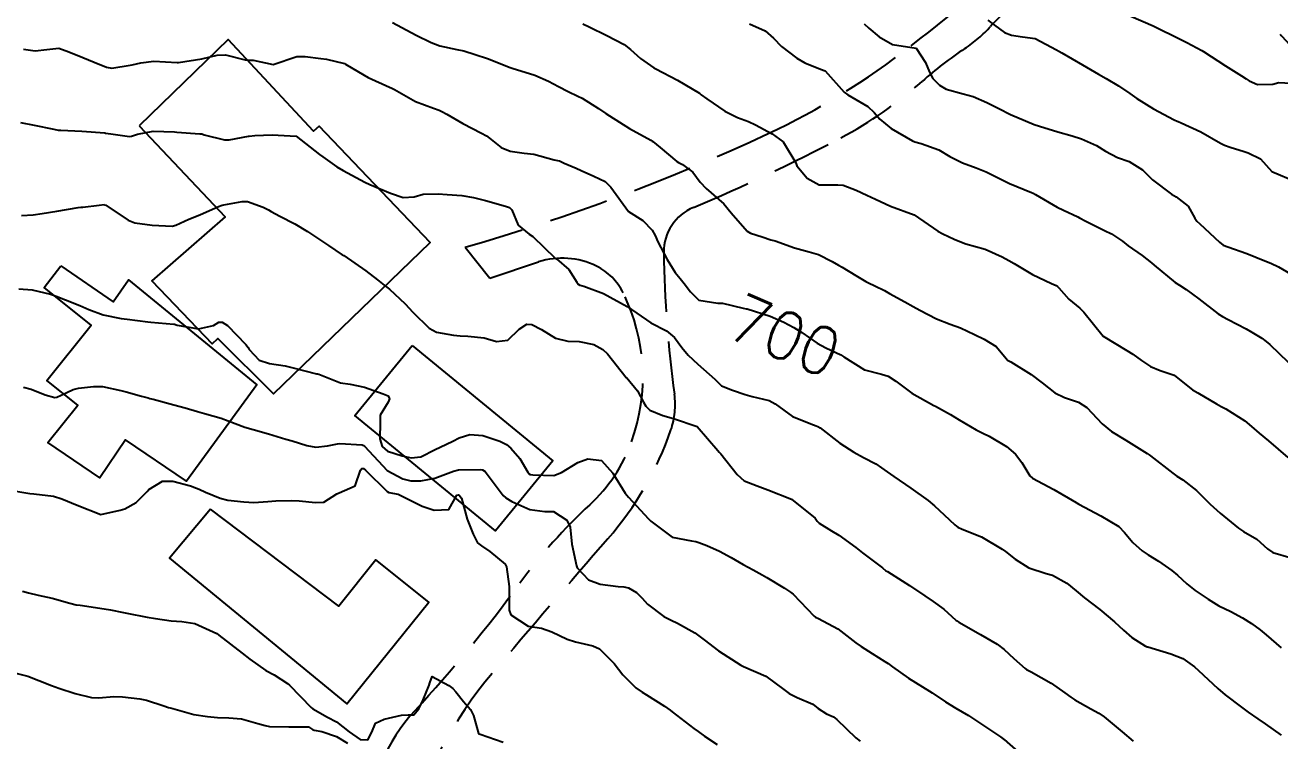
# Model space of a CAD drawing. Header units: metres. Extents: x 298520 to 308411, y 7433745 to 7450750.
# Drawn here: x 301441.5 to 301546.9, y 7442832.8 to 7442893 of the extents above; entities that cross this region are included whole.
import ezdxf
from ezdxf.enums import TextEntityAlignment as Align

# ---------------------------------------------------------------- set-up
doc = ezdxf.new("R2010")
doc.units = ezdxf.units.M
doc.header["$LTSCALE"] = 10
doc.linetypes.add('DASHED', pattern=[0.75, 0.5, -0.25])
for name, color, linetype in [('Cotas', 45, 'Continuous'), ('Curvas de Nivel 1m', 11, 'Continuous'), ('Curvas de Nivel 5m', 15, 'Continuous'), ('Edificações', 30, 'Continuous'), ('Vias Secundárias', 230, 'DASHED')]:
    doc.layers.add(name, color=color, linetype=linetype)
doc.styles.add('Style-STANDARD', font='STANDARD.shx')

msp = doc.modelspace()

# ---------------------------------------------------------------- linework, layer by layer
at = {"layer": 'Curvas de Nivel 1m', "flags": 128}
for points, elevation in [([(301534.34, 7442893.72), (301536.22, 7442892.9), (301536.32, 7442892.85), (301536.44, 7442892.79), (301538.31, 7442891.87), (301539.05, 7442891.5), (301540.3, 7442890.83), (301540.45, 7442890.74), (301542.29, 7442889.54), (301543.64, 7442888.7), (301544.02, 7442888.45), (301544.27, 7442888.29), (301544.98, 7442887.97), (301546.27, 7442888.01), (301546.78, 7442888.16), (301548.27, 7442888.06)], 694), ([(301472.32, 7442893.2), (301473.1, 7442892.76), (301474.31, 7442892.13), (301475.57, 7442891.52), (301476.3, 7442891.23), (301477.73, 7442890.93), (301478.3, 7442890.81), (301479.26, 7442890.5), (301480.29, 7442890.15), (301480.81, 7442889.97), (301482.12, 7442889.43), (301482.28, 7442889.37), (301482.36, 7442889.35), (301484.27, 7442888.76), (301485.41, 7442888.25), (301486.26, 7442887.8), (301487.07, 7442887.38), (301487.88, 7442887), (301488.25, 7442886.82), (301489.62, 7442885.96), (301490.23, 7442885.55), (301490.54, 7442885.34), (301492.22, 7442884.27), (301494.01, 7442883.29), (301494.14, 7442883.23), (301494.2, 7442883.19), (301494.8, 7442882.68), (301496.19, 7442881.52), (301496.34, 7442881.42), (301496.67, 7442881.26), (301497.54, 7442880.61), (301498.17, 7442879.78), (301498.66, 7442879.24), (301500.14, 7442877.96), (301500.77, 7442877.21), (301502.12, 7442875.66), (301502.4, 7442875.48), (301503.37, 7442875.18), (301504.11, 7442874.94), (301504.45, 7442874.83), (301506.1, 7442874.26), (301507.31, 7442873.93), (301508.09, 7442873.69), (301509.25, 7442873.11), (301509.78, 7442872.81), (301510.08, 7442872.64), (301511.23, 7442871.93), (301512.07, 7442871.43), (301512.3, 7442871.31), (301512.85, 7442871.07), (301513.66, 7442870.66), (301514.06, 7442870.43), (301515.37, 7442869.71), (301516.05, 7442869.34), (301516.61, 7442869.02), (301518.03, 7442868.3), (301519.17, 7442867.85), (301520.02, 7442867.54), (301521.21, 7442866.97), (301522.01, 7442866.59), (301523.02, 7442865.96), (301523.91, 7442864.93), (301523.99, 7442864.83), (301524.25, 7442864.67), (301525.97, 7442863.6), (301526.88, 7442862.9), (301527.95, 7442862.07), (301528.76, 7442861.68), (301529.95, 7442861.3), (301530.64, 7442860.85), (301531.93, 7442859.47), (301532.71, 7442858.83), (301533.91, 7442858.1), (301535.71, 7442856.97), (301535.89, 7442856.86), (301536, 7442856.79), (301537.88, 7442855.31), (301538.2, 7442855.08), (301538.72, 7442854.76), (301539.86, 7442853.88), (301541, 7442852.73), (301541.84, 7442851.97), (301543.39, 7442850.7), (301543.82, 7442850.43), (301544.92, 7442849.79), (301545.81, 7442848.96), (301546.26, 7442848.67), (301547.8, 7442848.21)], 699), ([(301488.32, 7442893.08), (301488.85, 7442892.82), (301490.31, 7442892.09), (301491.77, 7442891.33), (301492.3, 7442890.93), (301493.15, 7442890.16), (301494.28, 7442889.37), (301494.43, 7442889.29), (301496.27, 7442888.33), (301498.12, 7442887.24), (301498.19, 7442887.18), (301498.25, 7442887.12), (301498.71, 7442886.77), (301500.24, 7442885.74), (301501.31, 7442885.21), (301502.23, 7442884.87), (301502.81, 7442884.6), (301504.21, 7442883.84), (301505.13, 7442883.16), (301506.19, 7442881.41), (301506.25, 7442881.22), (301506.28, 7442881.15), (301507.14, 7442880.1), (301508.17, 7442879.56), (301509.73, 7442879.54), (301510.17, 7442879.51), (301511.28, 7442879.09), (301512.16, 7442878.69), (301512.88, 7442878.34), (301514.14, 7442877.75), (301516.13, 7442877.03), (301518.12, 7442875.65), (301518.54, 7442875.42), (301519.49, 7442874.99), (301520.11, 7442874.72), (301520.49, 7442874.6), (301522.1, 7442874.13), (301523.52, 7442873.51), (301524.09, 7442873.2), (301524.55, 7442872.93), (301526.07, 7442872.01), (301527.69, 7442871.27), (301528.06, 7442871.09), (301528.18, 7442871.01), (301528.29, 7442870.89), (301529.12, 7442869.94), (301530.05, 7442869.18), (301530.38, 7442868.86), (301532.01, 7442866.84), (301534, 7442865.64), (301534.51, 7442865.33), (301535.24, 7442864.8), (301535.99, 7442864.29), (301536.82, 7442863.94), (301537.97, 7442863.55), (301538.98, 7442862.75), (301539.53, 7442862.32), (301539.96, 7442862.07), (301541.53, 7442861.14), (301541.94, 7442860.92), (301542.33, 7442860.72), (301543.93, 7442859.72), (301544.49, 7442859.25), (301545.13, 7442858.68), (301545.91, 7442858.03), (301547.53, 7442856.65)], 698), ([(301502.32, 7442893.09), (301503.63, 7442892.49), (301504.31, 7442891.87), (301505, 7442891.16), (301506.29, 7442890.18), (301506.95, 7442889.8), (301508.28, 7442889.28), (301508.66, 7442889.12), (301510.26, 7442887.34), (301510.58, 7442887.1), (301512.24, 7442886.13), (301512.78, 7442885.62), (301513.27, 7442885.06), (301514.22, 7442884.28), (301515.99, 7442883.25), (301516.2, 7442883.16), (301516.72, 7442883.02), (301518.2, 7442882.48), (301519.13, 7442881.93), (301520.19, 7442881.39), (301521.36, 7442880.97), (301522.18, 7442880.64), (301523.3, 7442880.07), (301524.16, 7442879.66), (301525.99, 7442878.91), (301526.15, 7442878.84), (301526.32, 7442878.74), (301528.14, 7442877.67), (301528.68, 7442877.42), (301529.88, 7442876.86), (301530.04, 7442876.77), (301530.13, 7442876.72), (301530.44, 7442876.55), (301532.12, 7442875.71), (301532.73, 7442875.44), (301533.65, 7442874.82), (301534.11, 7442874.43), (301535.28, 7442873.61), (301536.09, 7442872.99), (301536.31, 7442872.79), (301538.07, 7442871.35), (301538.42, 7442871.12), (301538.99, 7442870.76), (301540.05, 7442869.97), (301541.69, 7442868.72), (301542.03, 7442868.5), (301542.51, 7442868.23), (301544.02, 7442867.44), (301544.51, 7442867.18), (301545.34, 7442866.68), (301545.72, 7442866.39), (301546.01, 7442866.13), (301547.56, 7442864.65)], 697), ([(301511.93, 7442893.08), (301512.32, 7442892.72), (301513.21, 7442891.97), (301514.31, 7442891.34), (301516.3, 7442891.03), (301517.08, 7442889.82), (301517.43, 7442889.01), (301517.72, 7442888.47), (301518.26, 7442887.91), (301518.84, 7442887.58), (301520.26, 7442887.2), (301521.09, 7442886.97), (301522.25, 7442886.48), (301523.26, 7442885.96), (301524.24, 7442885.46), (301525.49, 7442884.92), (301526.23, 7442884.63), (301526.66, 7442884.47), (301528.22, 7442883.99), (301529.42, 7442883.67), (301530.21, 7442883.4), (301531.46, 7442882.85), (301532.2, 7442882.39), (301533.22, 7442881.85), (301534.19, 7442881.5), (301535.31, 7442880.8), (301536.17, 7442879.98), (301537.75, 7442878.77), (301538.15, 7442878.54), (301539.15, 7442877.76), (301539.73, 7442876.75), (301539.89, 7442876.51), (301540.13, 7442876.28), (301541.8, 7442874.72), (301542.11, 7442874.49), (301542.5, 7442874.33), (301544.1, 7442873.78), (301545.6, 7442873.17), (301546.09, 7442872.97), (301546.76, 7442872.66), (301548.08, 7442871.87)], 696), ([(301441.08, 7442884.79), (301442.22, 7442884.56), (301443.88, 7442884.23), (301444.22, 7442884.15), (301444.46, 7442884.13), (301446.22, 7442884.07), (301448.15, 7442883.91), (301448.21, 7442883.9), (301448.65, 7442883.84), (301450.21, 7442883.62), (301450.4, 7442883.63), (301450.9, 7442883.81), (301452.22, 7442884.07), (301454, 7442883.99), (301454.21, 7442883.96), (301456.12, 7442883.84), (301456.21, 7442883.84), (301456.29, 7442883.82), (301456.49, 7442883.75), (301458.21, 7442883.32), (301458.6, 7442883.32), (301460.21, 7442883.63), (301460.27, 7442883.64), (301460.75, 7442883.69), (301462.21, 7442883.75), (301464.21, 7442883.65), (301466.19, 7442882.11), (301466.46, 7442881.9), (301466.85, 7442881.62), (301467.64, 7442881.07), (301468.17, 7442880.75), (301469.98, 7442879.76), (301470.16, 7442879.68), (301470.24, 7442879.65), (301470.42, 7442879.58), (301472.15, 7442878.86), (301473.2, 7442878.48), (301474.15, 7442878.55), (301474.9, 7442878.77), (301476.15, 7442878.78), (301476.9, 7442878.75), (301478.15, 7442878.65), (301479.13, 7442878.48), (301480.14, 7442878.24), (301481.82, 7442877.76), (301482.14, 7442877.64), (301482.35, 7442877.44), (301482.86, 7442876.16), (301483.79, 7442875.41), (301484.11, 7442875.2), (301485.99, 7442873.39), (301486.08, 7442873.32), (301487.14, 7442872.44), (301487.8, 7442871.36), (301487.91, 7442871.21), (301488.06, 7442871.13), (301488.39, 7442871.03), (301490.05, 7442870.43), (301492.04, 7442869.32), (301494.02, 7442867.96), (301495.33, 7442867.28), (301496.01, 7442866.71), (301496.62, 7442865.88), (301497.15, 7442865.25), (301497.98, 7442864.49), (301499.4, 7442863.23), (301499.68, 7442862.94), (301499.96, 7442862.67), (301500.87, 7442862.29), (301501.95, 7442861.94), (301502.53, 7442861.77), (301503.95, 7442861.44), (301504.47, 7442861.16), (301505.93, 7442860.08), (301507.67, 7442859.38), (301507.92, 7442859.31), (301508.05, 7442859.25), (301508.23, 7442859.13), (301509.9, 7442857.85), (301511.06, 7442857.09), (301511.89, 7442856.65), (301512.92, 7442856.1), (301513.88, 7442855.44), (301514.42, 7442855.04), (301515.86, 7442854.07), (301517.33, 7442853.02), (301517.84, 7442852.58), (301518.65, 7442851.81), (301519.55, 7442850.98), (301519.7, 7442850.86), (301519.82, 7442850.79), (301520.16, 7442850.63), (301521.81, 7442849.97), (301523.54, 7442848.94), (301523.8, 7442848.75), (301524.62, 7442848.1), (301525.78, 7442847.36), (301527.24, 7442846.9), (301527.77, 7442846.74), (301528.96, 7442846.07), (301529.76, 7442845.43), (301530.46, 7442844.85), (301531.74, 7442843.88), (301532.98, 7442842.83), (301533.72, 7442842.12), (301534.43, 7442841.53), (301535.58, 7442840.79), (301535.67, 7442840.75), (301535.7, 7442840.74), (301535.77, 7442840.73), (301537.7, 7442840.15), (301538.7, 7442839.76), (301539.69, 7442839.06), (301540.02, 7442838.74), (301541.66, 7442837.22), (301542.28, 7442836.71), (301543.64, 7442835.66), (301544.2, 7442835.25), (301545.02, 7442834.68), (301545.63, 7442834.26), (301546.97, 7442833.3)], 701), ([(301441.16, 7442876.96), (301442.12, 7442877.04), (301442.89, 7442877.14), (301444.13, 7442877.33), (301445.91, 7442877.65), (301446.13, 7442877.67), (301446.31, 7442877.68), (301447.68, 7442877.84), (301448.09, 7442877.89), (301448.13, 7442877.88), (301448.23, 7442877.84), (301450.12, 7442876.59), (301450.67, 7442876.36), (301452.12, 7442876.15), (301453.8, 7442876.09), (301454.12, 7442876.17), (301455.22, 7442876.66), (301456.13, 7442877.03), (301457.71, 7442877.73), (301458, 7442877.85), (301458.14, 7442877.88), (301459.69, 7442878.15), (301460.14, 7442878.14), (301461.46, 7442877.68), (301461.9, 7442877.44), (301462.13, 7442877.31), (301462.86, 7442876.93), (301464.12, 7442876.27), (301465.17, 7442875.64), (301466.11, 7442875.01), (301466.93, 7442874.45), (301468.09, 7442873.68), (301468.22, 7442873.6), (301470.07, 7442872.32), (301471.06, 7442871.56), (301471.63, 7442871.13), (301472.06, 7442870.79), (301473.38, 7442869.54), (301474.03, 7442868.86), (301475.4, 7442867.52), (301476.01, 7442867.18), (301477.43, 7442866.91), (301478.01, 7442866.86), (301478.64, 7442866.84), (301480.01, 7442866.69), (301481.05, 7442866.4), (301482, 7442866.5), (301482.96, 7442867.43), (301483.6, 7442867.84), (301484.02, 7442867.81), (301484.83, 7442867.4), (301486.01, 7442866.66), (301487.04, 7442866.41), (301488, 7442866.39), (301489.22, 7442866.13), (301490, 7442865.71), (301490.37, 7442865.34), (301491.96, 7442863.37), (301492.01, 7442863.32), (301492.89, 7442862.24), (301493.4, 7442861.3), (301493.59, 7442860.94), (301493.94, 7442860.61), (301495.04, 7442860.17), (301495.93, 7442859.91), (301497.92, 7442859.25), (301499.65, 7442857.22), (301499.76, 7442857.09), (301499.89, 7442856.94), (301501.27, 7442855.21), (301501.87, 7442854.68), (301502.94, 7442854.26), (301503.86, 7442853.93), (301505.84, 7442853.15), (301507.83, 7442851.54), (301508, 7442851.3), (301508.16, 7442851.12), (301509.19, 7442850.49), (301509.81, 7442850.12), (301511.25, 7442849.09), (301511.8, 7442848.64), (301513.47, 7442847.36), (301513.77, 7442847.13), (301513.9, 7442847.05), (301515.76, 7442845.89), (301517.05, 7442845.02), (301517.75, 7442844.54), (301518.64, 7442843.89), (301519.64, 7442842.98), (301519.68, 7442842.94), (301519.72, 7442842.91), (301519.89, 7442842.81), (301521.71, 7442841.78), (301523.12, 7442840.95), (301523.7, 7442840.5), (301524.5, 7442839.74), (301525.47, 7442838.91), (301525.59, 7442838.82), (301525.68, 7442838.77), (301525.96, 7442838.62), (301527.66, 7442837.69), (301528.81, 7442836.87), (301529.29, 7442836.51), (301529.65, 7442836.27), (301530.98, 7442835.51), (301531.64, 7442835.15), (301532.09, 7442834.84), (301533.61, 7442833.59), (301534.53, 7442832.81)], 702), ([(301440.94, 7442870.81), (301442.05, 7442870.74), (301443.58, 7442870.36), (301444.05, 7442870.19), (301444.84, 7442869.88), (301446.04, 7442869.41), (301446.81, 7442869.08), (301448.02, 7442868.64), (301449.53, 7442868.31), (301450.02, 7442868.25), (301451.76, 7442868.05), (301452.02, 7442868.02), (301453.94, 7442867.85), (301454.01, 7442867.83), (301454.24, 7442867.77), (301456.01, 7442867.45), (301457.29, 7442867.73), (301457.74, 7442868), (301458.02, 7442868.01), (301458.45, 7442867.72), (301460, 7442866.13), (301460.18, 7442865.88), (301460.28, 7442865.7), (301461.11, 7442864.81), (301461.98, 7442864.54), (301463.31, 7442864.33), (301463.98, 7442864.16), (301465.93, 7442863.67), (301465.97, 7442863.67), (301466.01, 7442863.67), (301466.13, 7442863.63), (301467.96, 7442862.91), (301468.76, 7442862.8), (301469.96, 7442862.54), (301471.52, 7442861.99), (301471.95, 7442861.81), (301472.07, 7442861.56), (301471.94, 7442861.28), (301471.29, 7442860.21), (301471.27, 7442859.57), (301471.26, 7442858.21), (301471.44, 7442857.56), (301471.89, 7442857.18), (301473.14, 7442856.79), (301473.88, 7442856.6), (301474.71, 7442856.7), (301475.89, 7442857.3), (301476.32, 7442857.5), (301477.38, 7442858.01), (301477.91, 7442858.29), (301478.81, 7442858.58), (301479.91, 7442858.5), (301481.33, 7442858.02), (301481.9, 7442857.72), (301482.26, 7442857.43), (301483.02, 7442856.55), (301483.68, 7442855.41), (301483.75, 7442855.29), (301483.87, 7442855.2), (301484.1, 7442855.17), (301485.87, 7442855.14), (301486.51, 7442855.38), (301487.88, 7442856.23), (301488.72, 7442856.52), (301489.88, 7442856.4), (301490.84, 7442855.33), (301491.86, 7442853.65), (301492, 7442853.47), (301492.15, 7442853.32), (301493.83, 7442851.5), (301494.03, 7442851.29), (301495.81, 7442849.94), (301497.43, 7442849.63), (301497.81, 7442849.58), (301498.06, 7442849.5), (301498.73, 7442849.24), (301499.8, 7442848.76), (301500.76, 7442848.24), (301501.78, 7442847.64), (301502.62, 7442847.19), (301503.38, 7442846.78), (301503.77, 7442846.56), (301505.25, 7442845.66), (301505.75, 7442845.33), (301505.97, 7442845.15), (301507.73, 7442843.31), (301507.84, 7442843.23), (301508.09, 7442843.12), (301509.72, 7442842.24), (301511.25, 7442841.08), (301511.7, 7442840.75), (301512.61, 7442840.16), (301513.69, 7442839.49), (301513.95, 7442839.32), (301514.31, 7442839.05), (301515.67, 7442838.11), (301517.43, 7442837.01), (301517.65, 7442836.86), (301518.76, 7442836.11), (301519.64, 7442835.59), (301520.7, 7442834.97), (301521.63, 7442834.36), (301523.39, 7442833.17), (301523.61, 7442833.01), (301523.66, 7442832.98), (301523.71, 7442832.94), (301525.59, 7442831.3)], 703), ([(301441.33, 7442862.54), (301441.95, 7442862.37), (301443.13, 7442861.9), (301443.94, 7442861.67), (301444.13, 7442861.7), (301444.47, 7442861.88), (301445.48, 7442862.35), (301445.95, 7442862.47), (301447.19, 7442862.61), (301447.95, 7442862.6), (301449.5, 7442862.28), (301449.95, 7442862.15), (301451.22, 7442861.8), (301451.79, 7442861.64), (301451.94, 7442861.6), (301452.2, 7442861.53), (301453.94, 7442861.06), (301454.9, 7442860.8), (301455.93, 7442860.5), (301456.53, 7442860.34), (301457.93, 7442859.94), (301458.52, 7442859.71), (301459.92, 7442859.18), (301460.62, 7442858.98), (301461.91, 7442858.62), (301463.36, 7442858.19), (301463.9, 7442858.04), (301465.11, 7442857.64), (301465.89, 7442857.51), (301466.87, 7442857.62), (301467.7, 7442857.8), (301467.9, 7442857.81), (301469.78, 7442857.7), (301469.89, 7442857.66), (301469.97, 7442857.58), (301471.87, 7442855.56), (301473.18, 7442854.86), (301473.86, 7442854.69), (301474.71, 7442854.68), (301475.87, 7442854.9), (301477.43, 7442855.49), (301477.87, 7442855.61), (301479.7, 7442855.64), (301479.87, 7442855.61), (301480.09, 7442855.46), (301480.76, 7442854.56), (301481.61, 7442853.44), (301481.85, 7442853.24), (301482.33, 7442852.95), (301483.84, 7442852.26), (301485.12, 7442852.11), (301485.83, 7442852.09), (301486.97, 7442851.37), (301487.25, 7442850.8), (301487.39, 7442849.37), (301487.78, 7442847.53), (301487.84, 7442847.37), (301488.77, 7442846.36), (301489.76, 7442846.01), (301491.28, 7442845.8), (301491.76, 7442845.76), (301492.13, 7442845.69), (301492.82, 7442845.3), (301493.28, 7442844.83), (301493.74, 7442844.31), (301495.1, 7442843.28), (301495.73, 7442842.97), (301496.27, 7442842.72), (301497.71, 7442841.9), (301498.61, 7442841.24), (301499.22, 7442840.75), (301499.69, 7442840.4), (301501.59, 7442839.2), (301501.68, 7442839.14), (301501.79, 7442839.09), (301503.67, 7442838.26), (301505.2, 7442837.15), (301505.65, 7442836.81), (301506.31, 7442836.48), (301507.64, 7442835.92), (301508.07, 7442835.56), (301508.78, 7442835.11), (301509.36, 7442834.84), (301509.63, 7442834.63), (301511.23, 7442833.08), (301511.61, 7442832.82)], 704), ([(301441.24, 7442845.41), (301441.75, 7442845.27), (301442.56, 7442845.08), (301443.74, 7442844.83), (301445.22, 7442844.39), (301445.74, 7442844.26), (301446.09, 7442844.22), (301447.73, 7442843.99), (301448.63, 7442843.83), (301449.73, 7442843.61), (301449.99, 7442843.56), (301451.72, 7442843.22), (301452.4, 7442843.1), (301453.72, 7442842.92), (301454.61, 7442842.87), (301455.72, 7442842.7), (301457.57, 7442841.86), (301457.7, 7442841.75), (301457.74, 7442841.72), (301459.69, 7442840.21), (301460.32, 7442839.69), (301461.67, 7442838.75), (301462.37, 7442838.37), (301463.5, 7442837.65), (301463.66, 7442837.5), (301465.49, 7442835.63), (301465.63, 7442835.51), (301466.85, 7442834.83), (301467.62, 7442834.42), (301468.69, 7442833.59), (301469.6, 7442832.94), (301470.25, 7442832.92), (301470.58, 7442833.57), (301470.88, 7442834.31), (301471.62, 7442834.65), (301473.07, 7442834.98), (301473.63, 7442835.01), (301474.12, 7442835.03), (301474.54, 7442835.52), (301474.89, 7442836.27), (301475.4, 7442837.51), (301475.45, 7442837.71), (301475.66, 7442838.24), (301477.05, 7442837.49), (301477.38, 7442837.22), (301477.65, 7442836.95), (301478.29, 7442836.13), (301478.87, 7442835.47), (301479.13, 7442834.97), (301479.55, 7442833.46), (301479.61, 7442833.42), (301479.67, 7442833.4), (301481.6, 7442832.73)], 706), ([(301440.34, 7442838.6), (301441.67, 7442838.27), (301442.61, 7442837.9), (301443.66, 7442837.47), (301444.29, 7442837.25), (301445.65, 7442836.81), (301447.02, 7442836.47), (301447.64, 7442836.44), (301448.92, 7442836.55), (301449.64, 7442836.52), (301451.09, 7442836.36), (301451.64, 7442836.26), (301453.11, 7442835.78), (301453.49, 7442835.63), (301453.63, 7442835.6), (301453.86, 7442835.54), (301455.63, 7442835.06), (301456.77, 7442834.88), (301457.62, 7442834.8), (301458.56, 7442834.78), (301459.62, 7442834.67), (301461.01, 7442834.3), (301461.62, 7442834.12), (301461.99, 7442834.05), (301463.62, 7442834), (301465.25, 7442834), (301465.61, 7442833.79), (301465.73, 7442833.74), (301466.37, 7442833.62), (301467.61, 7442833.19), (301468.55, 7442832.64)], 707)]:
    msp.add_lwpolyline(points, dxfattribs=dict(at, elevation=elevation))
at = {"layer": 'Curvas de Nivel 5m', "flags": 128}
for points, elevation in [([(301522.33, 7442893.39), (301522.88, 7442892.95), (301523.72, 7442892.34), (301524.31, 7442892.12), (301525.25, 7442891.99), (301526.31, 7442891.84), (301528.09, 7442890.89), (301528.3, 7442890.77), (301528.55, 7442890.63), (301530.28, 7442889.62), (301531.63, 7442888.85), (301532.27, 7442888.48), (301533.3, 7442887.86), (301534.26, 7442887.21), (301534.85, 7442886.8), (301536.24, 7442885.93), (301537.98, 7442885.02), (301538.23, 7442884.91), (301538.33, 7442884.86), (301538.57, 7442884.76), (301540.22, 7442883.99), (301541.87, 7442883.06), (301542.21, 7442882.89), (301542.7, 7442882.71), (301543.86, 7442882.35), (301544.2, 7442882.24), (301545.24, 7442881.73), (301546.18, 7442880.67), (301548.17, 7442879.84)], 695), ([(301441.33, 7442890.96), (301442.29, 7442890.81), (301443.27, 7442890.92), (301444.29, 7442891.03), (301445.13, 7442890.72), (301446.29, 7442890.24), (301447.26, 7442889.85), (301448.28, 7442889.43), (301448.75, 7442889.36), (301450.28, 7442889.59), (301450.46, 7442889.64), (301451.18, 7442889.81), (301452.28, 7442889.94), (301454.23, 7442889.83), (301454.28, 7442889.83), (301454.35, 7442889.84), (301456.29, 7442890.14), (301457.59, 7442890.43), (301458.29, 7442890.46), (301459.94, 7442890.05), (301460.29, 7442890.01), (301460.61, 7442890.02), (301462.28, 7442889.67), (301464.29, 7442890.34), (301464.98, 7442890.33), (301466.29, 7442890.16), (301466.76, 7442890.1), (301468.28, 7442889.74), (301468.38, 7442889.69), (301468.5, 7442889.6), (301470.27, 7442888.56), (301472.06, 7442887.75), (301472.25, 7442887.67), (301472.48, 7442887.55), (301474.24, 7442886.55), (301475.77, 7442885.98), (301476.24, 7442885.82), (301476.45, 7442885.72), (301476.88, 7442885.5), (301478.22, 7442884.71), (301479.78, 7442883.9), (301480.21, 7442883.66), (301480.46, 7442883.46), (301481.44, 7442882.69), (301482.19, 7442882.37), (301483.39, 7442882.21), (301484.19, 7442882.12), (301485.91, 7442881.66), (301486.19, 7442881.6), (301486.35, 7442881.56), (301486.73, 7442881.38), (301487.75, 7442880.94), (301488.18, 7442880.74), (301489.24, 7442880.28), (301490.17, 7442879.84), (301490.66, 7442879.34), (301492.13, 7442877.32), (301493.36, 7442876.54), (301494.12, 7442875.75), (301494.38, 7442875.29), (301494.62, 7442874.77), (301495.38, 7442873.28), (301496.07, 7442872.18), (301496.47, 7442871.67), (301496.82, 7442871.26), (301497.36, 7442870.55), (301498.05, 7442869.87), (301499.65, 7442869.62), (301500.05, 7442869.61), (301501.77, 7442869.2), (301502.04, 7442869.14), (301502.11, 7442869.13), (301504.03, 7442868.51), (301505.19, 7442868), (301506.02, 7442867.56), (301506.69, 7442867.14), (301508, 7442866.24), (301508.72, 7442865.84), (301509.99, 7442865.26), (301510.24, 7442865.1), (301511.98, 7442864), (301513.4, 7442863.63), (301513.97, 7442863.47), (301514.59, 7442863.04), (301515.95, 7442862.04), (301517.79, 7442861.01), (301517.94, 7442860.94), (301519.2, 7442860.25), (301519.93, 7442859.8), (301521.36, 7442858.97), (301521.92, 7442858.69), (301522.43, 7442858.43), (301523.9, 7442857.56), (301524.65, 7442856.92), (301525.19, 7442856.22), (301525.87, 7442855.09), (301526.07, 7442854.91), (301527.86, 7442853.96), (301529.75, 7442852.86), (301529.81, 7442852.82), (301529.84, 7442852.8), (301529.98, 7442852.72), (301531.83, 7442851.75), (301533.32, 7442850.83), (301533.82, 7442850.33), (301534.5, 7442849.5), (301535.3, 7442848.8), (301535.8, 7442848.47), (301536.66, 7442847.92), (301537.78, 7442847.15), (301538.25, 7442846.76), (301539.04, 7442846.03), (301539.76, 7442845.47), (301540.85, 7442844.73), (301541.74, 7442844.19), (301542.73, 7442843.71), (301543.73, 7442843.18), (301544.49, 7442842.69), (301545.2, 7442842.16), (301545.71, 7442841.75), (301546.98, 7442840.66)], 700), ([(301439.85, 7442853.94), (301441.85, 7442853.62), (301442.18, 7442853.58), (301443.85, 7442853.38), (301444.55, 7442853.17), (301445.83, 7442852.64), (301447.82, 7442851.84), (301449.45, 7442852.21), (301449.83, 7442852.33), (301450.78, 7442852.87), (301451.7, 7442853.79), (301451.85, 7442853.96), (301452.99, 7442854.65), (301453.86, 7442854.65), (301455.35, 7442854.26), (301455.86, 7442854.06), (301456.08, 7442853.97), (301456.62, 7442853.74), (301457.85, 7442853.23), (301458.49, 7442853.06), (301459.84, 7442852.92), (301460.66, 7442852.87), (301461.84, 7442852.95), (301462.51, 7442853.01), (301463.84, 7442853.03), (301464.48, 7442853), (301465.84, 7442852.87), (301466.56, 7442852.9), (301467.63, 7442853.6), (301467.85, 7442853.66), (301469.19, 7442854.26), (301469.62, 7442855.58), (301469.73, 7442855.72), (301469.87, 7442855.71), (301470.04, 7442855.58), (301471.86, 7442853.79), (301472.01, 7442853.71), (301472.79, 7442853.55), (301473.85, 7442853.04), (301474.8, 7442852.56), (301475.83, 7442852.21), (301477.05, 7442852.28), (301477.72, 7442853.48), (301477.85, 7442853.5), (301477.91, 7442853.48), (301478.1, 7442853.23), (301478.58, 7442851.47), (301479.08, 7442850.19), (301479.47, 7442849.46), (301479.8, 7442849.21), (301480.5, 7442848.75), (301481.78, 7442847.67), (301481.89, 7442847.44), (301482.12, 7442845.8), (301482.13, 7442845.43), (301482.11, 7442843.81), (301482.26, 7442843.43), (301483.72, 7442842.46), (301484.83, 7442842.29), (301485.71, 7442841.98), (301487, 7442841.38), (301487.7, 7442841.14), (301489.16, 7442840.81), (301489.7, 7442840.56), (301490.93, 7442839.33), (301491.67, 7442838.38), (301492.76, 7442837.3), (301493.28, 7442836.93), (301493.65, 7442836.71), (301495.17, 7442835.74), (301495.63, 7442835.41), (301495.82, 7442835.27), (301497.62, 7442833.88), (301497.99, 7442833.62), (301498.53, 7442833.24), (301499.6, 7442832.53)], 705)]:
    msp.add_lwpolyline(points, dxfattribs=dict(at, elevation=elevation))
at = {"layer": 'Edificações'}
for points in [[(301451.04, 7442884.52), (301458.26, 7442876.87), (301452.09, 7442871.48), (301457.18, 7442866.2), (301457.63, 7442866.64), (301462.32, 7442861.98), (301475.47, 7442874.69), (301466.15, 7442884.49), (301465.69, 7442884.06), (301458.51, 7442891.77)], [(301444.46, 7442872.75), (301448.85, 7442869.71), (301450.13, 7442871.56), (301460.93, 7442862.75), (301455, 7442854.65), (301449.88, 7442858.12), (301447.72, 7442854.93), (301443.36, 7442857.89), (301445.88, 7442861.03), (301443.28, 7442863.11), (301447, 7442867.76), (301443.06, 7442870.92)], [(301473.96, 7442866.06), (301485.78, 7442856.36), (301480.96, 7442850.49), (301469.14, 7442860.18)], [(301457.02, 7442852.31), (301453.57, 7442848.19), (301468.49, 7442835.93), (301475.36, 7442844.48), (301470.92, 7442848.03), (301467.8, 7442844.16)]]:
    msp.add_lwpolyline(points, close=True, dxfattribs=at)
at = {"layer": 'Vias Secundárias'}
for points in [[(301465.55, 7442973.32, 0), (301478.59, 7442967.28, -0.011668)], [(301527.68, 7442900.55, -0.002966), (301515.88, 7442891.23, -0.056371), (301503.87, 7442883.85, -0.039349), (301478.43, 7442874.31), (301480.48, 7442871.72), (301484.58, 7442873.07, -0.196123), (301489.45, 7442872.72, -0.165168), (301491.7, 7442870.47, -0.203647), (301492.4, 7442857.96, -0.120636), (301488.89, 7442852.67, 0.048676), (301483.02, 7442846.09, -0.029089), (301474.21, 7442835.39, 0.176345), (301470.21, 7442825.89, 0.053177)], [(301550.44, 7442894.8, 0.028064), (301556.74, 7442886.94, 0.015263), (301560.53, 7442882.97), (301558, 7442880.26), (301548.7, 7442890.2, -0.025879), (301542.13, 7442898.01, 0.178347)], [(301525.1, 7442895.16, 0.049547), (301522.56, 7442892.86, -0.061623), (301520.4, 7442891, 0.034816), (301516.81, 7442888.24, -0.06041), (301509.98, 7442883.5, -0.022142), (301497.59, 7442877.65, 0.305244), (301495.11, 7442873.88, 0.031564), (301496, 7442861.95, -0.118544), (301495.71, 7442858.96, -0.095658), (301490.41, 7442849.81, 0.003304), (301480.69, 7442838.5, 0.106791), (301473.56, 7442825.13, 0.245161), (301475.47, 7442815.88, 0.045603), (301480.08, 7442811.18), (301490.05, 7442801.03, 0.04112), (301500.63, 7442791.91, -0.041195), (301507.28, 7442786.16, 0.060302), (301523.45, 7442773.25, -0.048751), (301535.92, 7442763.75, 0.043391), (301552.15, 7442751.11, 0.339132)]]:
    msp.add_lwpolyline(points, format="xyb", dxfattribs=at)

# ---------------------------------------------------------------- texts
at = {"layer": 'Cotas', "style": 'Style-STANDARD'}
msp.add_text('700', height=4, rotation=337.3618, dxfattribs=at).set_placement((301505.28, 7442866.88, 700), align=Align.MIDDLE_CENTER)

doc.saveas('drawing.dxf')
